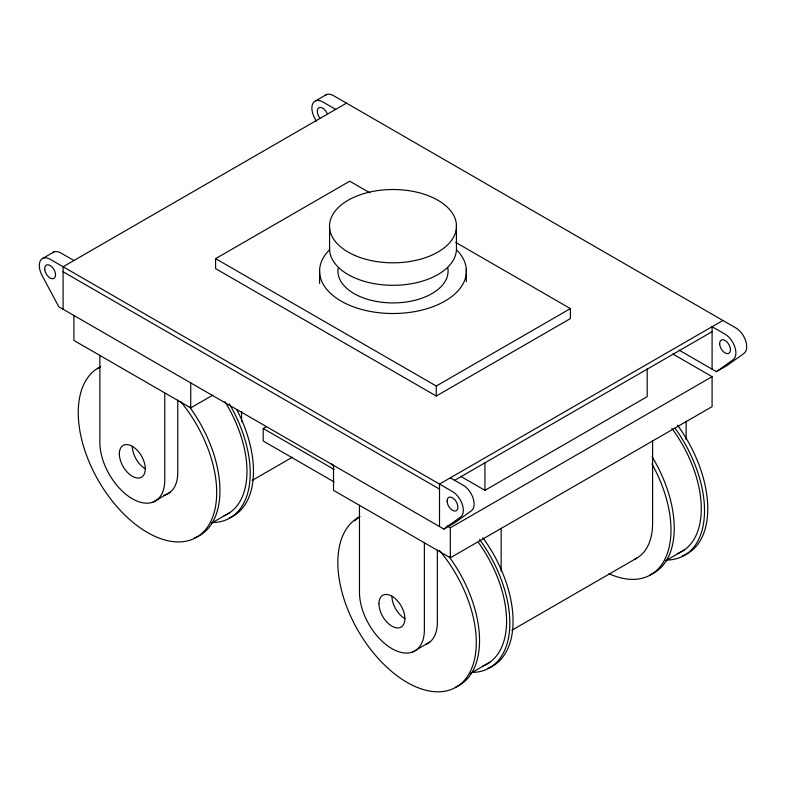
<?xml version="1.0" encoding="UTF-8"?>
<svg xmlns="http://www.w3.org/2000/svg" width="786" height="786" viewBox="0 0 786 786"><rect width="100%" height="100%" fill="white"/><g stroke="black" fill="none" stroke-linecap="round" stroke-linejoin="round"><path stroke-width="1.18" d="M443.835 529.047L460.567 517.041A15.298 8.833 60 0 0 462.365 504.651A15.298 8.833 60 0 0 452.49 491.574L50.117 259.262A15.298 8.833 60 0 0 40.243 260.942A15.298 8.833 60 0 0 42.041 275.405L58.763 306.727L443.835 529.047L454.652 522.798L471.384 510.792A15.298 8.833 60 0 0 473.182 498.412A15.298 8.833 60 0 0 463.308 485.326L450.329 477.839M679.124 350.143L716.419 371.67L733.142 359.664A15.298 8.833 60 0 0 734.939 347.284A15.298 8.833 60 0 0 725.065 334.197L712.087 326.711L712.087 369.174M43.083 258.201L53.9 251.952M315.667 100.834L326.475 94.585M346.488 103.143L63.096 266.759L63.096 309.222M455.821 242.452L570.39 308.593L570.39 318.585L436.269 396.026L215.61 268.635L215.61 258.643L349.731 181.202L369.892 192.835M73.913 315.265L73.913 340.446L190.733 407.895L212.986 395.044M334.148 481.956L263.202 440.995L263.202 428.498L266.385 426.66M153.182 502.048L170.159 492.242M252.198 480.403L292.441 457.167M215.61 258.643L436.269 386.034L570.39 308.593M211.454 523.181L230.249 512.325M722.904 320.462L439.512 484.078L439.512 526.541M454.367 480.492L712.293 331.584M460.665 476.316L484.942 490.326L647.192 396.655L647.192 368.703M716.419 371.67L727.237 365.431L743.959 353.425A15.298 8.833 60 0 0 745.757 341.036A15.298 8.833 60 0 0 735.883 327.959L333.51 95.646A15.298 8.833 60 0 0 325.139 95.391M447.146 525.952L450.329 527.799L712.087 376.671L712.087 406.647L450.329 557.775L333.51 490.326L333.51 465.145M412.778 651.928L429.755 642.123M511.804 630.284L636.758 558.139M470.008 673.661L489.855 662.205M665.752 560.654L684.547 549.797M335.671 109.382L322.692 101.895A15.298 8.833 60 0 0 312.818 103.575A15.298 8.833 60 0 0 314.616 118.028L316.345 121.27M672.796 353.985L712.087 376.671M73.913 260.51L60.935 253.013A15.298 8.833 60 0 0 52.564 252.758M63.096 271.75L439.512 489.079M263.202 428.498L334.148 469.468M686.129 421.109L686.129 439.512M652.596 440.907L652.596 523.122A76.488 44.163 60 0 1 634.715 559.2M501.163 528.33L501.163 571.284M484.942 462.374L484.942 490.326M466.304 268.694L466.304 281.712M456.43 224.649L456.43 247.128A63.479 36.647 0 0 1 393.531 285.298A63.479 36.647 0 0 1 329.54 247.737M450.329 527.799L450.329 557.775M437.35 550.013L437.35 622.424A45.893 26.498 60 0 1 425.757 644.432M436.269 386.034L436.269 396.026M424.371 542.782L424.371 629.91A45.893 26.498 60 0 1 391.919 648.647A45.893 26.498 60 0 1 359.467 592.447L359.467 505.31M329.57 227.675L329.57 250.164M319.588 270.315L319.588 283.333M241.567 411.589L241.567 421.404M190.733 382.713L190.733 407.895M177.754 400.133L177.754 472.543A45.893 26.498 60 0 1 163.91 495.249M164.765 392.902L164.765 480.04A45.893 26.498 60 0 1 132.323 498.766A45.893 26.498 60 0 1 99.871 442.567L99.871 355.439M447.725 267.564A55.069 31.794 0 0 1 393.737 302.915A55.069 31.794 0 0 1 338.127 268.419M456.823 250.164A73.422 42.395 0 0 1 392.804 313.516A73.422 42.395 0 0 1 329.373 249.968M332.842 465.302A73.422 42.395 0 0 1 331.063 463.76M319.794 117.979A7.644 4.411 60 0 1 318.752 107.829A7.644 4.411 60 0 1 327.064 113.233M651.918 463.887A97.896 56.523 60 0 1 666.725 555.152A97.896 56.523 60 0 1 609.003 573.701M652.095 456.745A97.896 56.523 60 0 1 649.884 574.93M671.863 428.37A93.308 53.87 60 0 1 677.267 553.688M674.997 428.115A97.896 56.523 60 0 1 666.489 560.035M677.532 425.265A97.896 56.523 60 0 1 682.277 556.007M482.83 537.673A97.896 56.523 60 0 1 487.575 668.414M439.403 550.436A97.896 56.523 60 0 1 464.261 680.489A97.896 56.523 60 0 1 361.904 636.955A97.896 56.523 60 0 1 359.978 516.657M449.307 557.028A97.896 56.523 60 0 1 455.182 687.337M354.614 520.931A97.896 56.523 60 0 1 359.055 517.237M478.556 542.674A93.308 53.87 60 0 1 482.575 666.096M479.588 539.54A97.896 56.523 60 0 1 471.787 672.443M404.898 618.67A18.353 10.601 60 0 1 391.919 596.191M236.714 409.486A97.896 56.523 60 0 1 229.119 518.102M180.564 401.469A97.896 56.523 60 0 1 204.34 530.972A97.896 56.523 60 0 1 102.092 486.731A97.896 56.523 60 0 1 100.382 366.777M189.701 407.148A97.896 56.523 60 0 1 194.447 537.899M97.513 368.811A97.896 56.523 60 0 1 100.47 366.689M224.894 401.666A93.308 53.87 60 0 1 224.079 515.773M229.325 403.876A97.896 56.523 60 0 1 212.191 522.572M145.302 468.79A18.353 10.601 60 0 1 132.323 446.31M354.702 255.391A63.479 36.647 0 0 0 455.998 230.701A63.479 36.647 0 0 0 368.3 192.403A63.479 36.647 0 0 0 354.702 255.391M447.087 501.203A7.644 4.411 60 0 0 455.389 511.008A7.644 4.411 60 0 0 454.996 499.975A7.644 4.411 60 0 0 447.087 501.203M719.662 343.836A7.644 4.411 60 0 0 727.964 353.641A7.644 4.411 60 0 0 727.571 342.608A7.644 4.411 60 0 0 719.662 343.836M44.782 269.716A7.644 4.411 60 0 0 53.566 278.558A7.644 4.411 60 0 0 52.004 266.985A7.644 4.411 60 0 0 44.782 269.716M378.94 603.687A18.353 10.601 60 0 0 398.404 627.906A18.353 10.601 60 0 0 398.404 601.948A18.353 10.601 60 0 0 378.94 603.687M119.344 453.807A18.353 10.601 60 0 0 138.808 478.026A18.353 10.601 60 0 0 138.808 452.068A18.353 10.601 60 0 0 119.344 453.807"/></g></svg>
